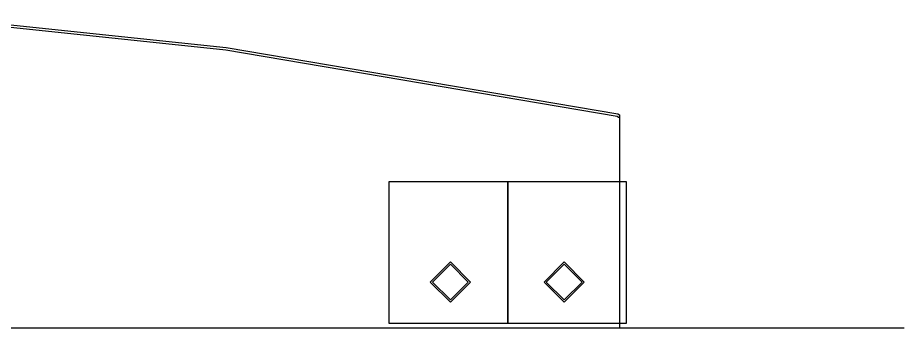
# Model space of a CAD drawing. Header units: metres. Extents: x 322 to 396.8, y -0.1 to 13.
# Drawn here: x 359.44 to 396.83, y -0.09 to 13.02 of the extents above; entities that cross this region are included whole.
import ezdxf

# ---------------------------------------------------------------- set-up
doc = ezdxf.new("R2010")
doc.units = ezdxf.units.M
for name, color, linetype in [('0-COD LOU', 7, 'Continuous'), ('0-LOUVRE', 7, 'Continuous'), ('0-VENTANAS', 7, 'Continuous'), ('A-FLOR-LEVL', 7, 'Continuous'), ('A-WALL', 7, 'Continuous')]:
    doc.layers.add(name, color=color, linetype=linetype)

msp = doc.modelspace()

# ---------------------------------------------------------------- linework, layer by layer
at = {"layer": '0-COD LOU'}
for points in [[(375.105, 6.11), (380.105, 6.11), (380.105, 0.11), (375.105, 0.11)], [(380.105, 6.11), (385.105, 6.11), (385.105, 0.11), (380.105, 0.11)]]:
    msp.add_lwpolyline(points, close=True, dxfattribs=at)
at = {"layer": '0-LOUVRE', "color": 8, "linetype": 'CONTINUOUS'}
for points in [[(375.105, 6.11), (380.105, 6.11), (380.105, 0.11), (375.105, 0.11)], [(380.105, 6.11), (385.105, 6.11), (385.105, 0.11), (380.105, 0.11)]]:
    msp.add_lwpolyline(points, close=True, dxfattribs=at)
at = {"layer": '0-VENTANAS', "color": 8}
for points in [[(377.686, 1.013), (376.838, 1.861), (377.686, 2.71), (378.535, 1.861)], [(377.686, 1.105), (376.93, 1.861), (377.686, 2.618), (378.443, 1.861)], [(382.486, 1.013), (381.638, 1.861), (382.486, 2.71), (383.335, 1.861)], [(382.486, 1.105), (381.73, 1.861), (382.486, 2.618), (383.243, 1.861)]]:
    msp.add_lwpolyline(points, close=True, dxfattribs=at)
at = {"layer": 'A-FLOR-LEVL', "color": 4}
msp.add_line((396.835, -0.09), (322.037, -0.09), dxfattribs=at)
at = {"layer": 'A-WALL', "color": 11}
msp.add_line((384.834, -0.09), (384.834, 8.917), dxfattribs=at)
for points in [[(338.651, 7.98), (346.796, 10.96), (356.171, 13.022), (356.319, 13.024), (368.23, 11.769), (384.75, 8.96), (384.824, 8.92), (384.834, 8.917)], [(338.943, 7.98), (346.824, 10.863), (356.182, 12.923), (356.314, 12.924), (368.217, 11.67), (384.717, 8.864), (384.786, 8.826), (384.809, 8.82)]]:
    msp.add_lwpolyline(points, dxfattribs=at)

doc.saveas('drawing.dxf')
